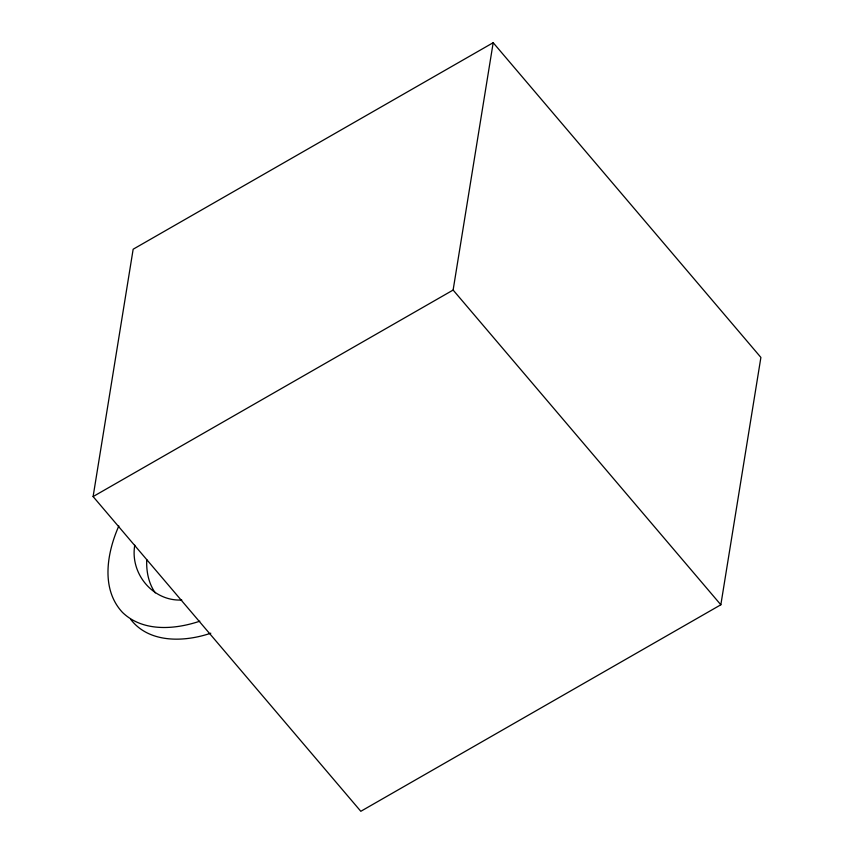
<?xml version="1.0" encoding="UTF-8"?>
<svg xmlns="http://www.w3.org/2000/svg" width="854" height="854" viewBox="0 0 854 854"><rect width="100%" height="100%" fill="white"/><g stroke="black" fill="none" stroke-linecap="round" stroke-linejoin="round"><path stroke-width="1.28" d="M146.749 559.594C146.205 571.166 148.489 583.271 155.268 592.879M134.772 545.194C129.872 573.354 152.727 601.472 181.795 600.02M93.107 496.569L133.16 249.219L493.185 42.7L760.893 357.431L720.84 604.781L360.815 811.3L93.107 496.569L453.122 290.05L493.185 42.7M118.834 525.979C106.974 552.709 100.569 589.014 122.528 612.457C142.97 632.163 174.856 629.601 199.793 621.2M210.789 633.209C184.613 642.112 149.269 643.596 130.694 619.374M453.122 290.05L720.84 604.781"/></g></svg>
